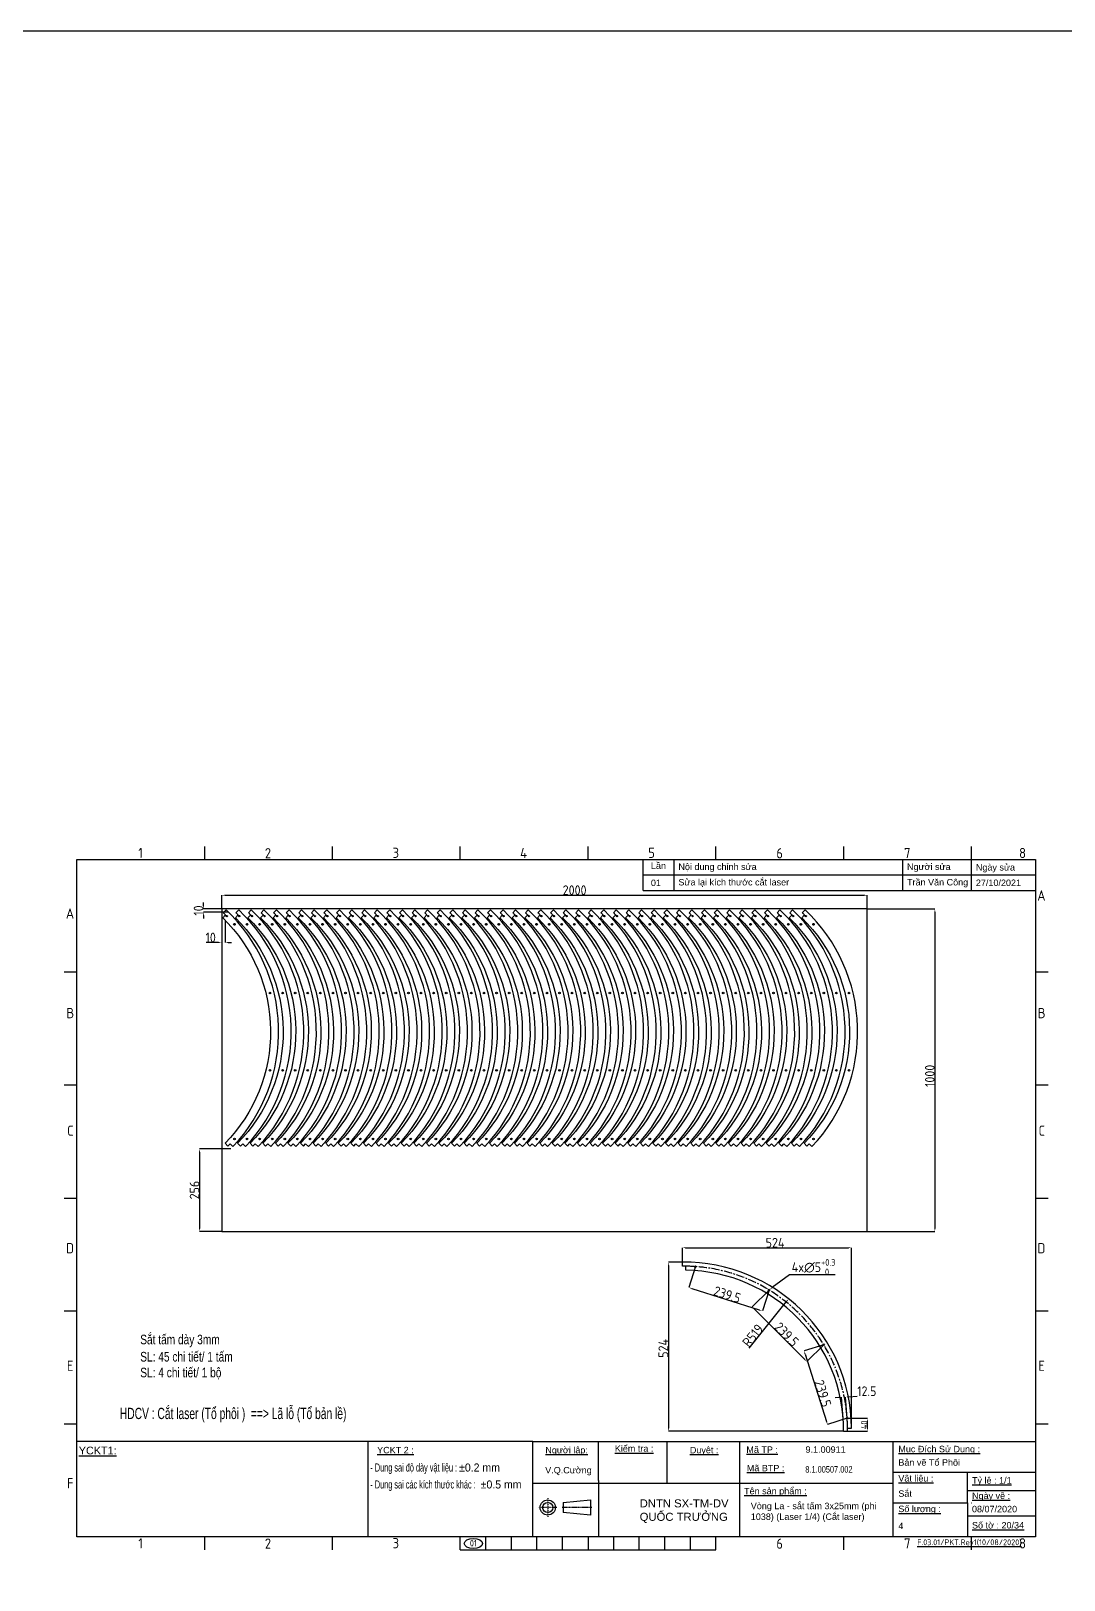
# Model space of a CAD drawing. Header units: millimetres. Extents: x -205945 to -46279, y 28253 to 108078.
# Drawn here: x -106398 to -103197, y 42214 to 47014 of the extents above; entities that cross this region are included whole.
import ezdxf

# ---------------------------------------------------------------- set-up
doc = ezdxf.new("R2010")
doc.units = ezdxf.units.MM
doc.header["$PDMODE"] = 2
for name, pattern in [('CENTER', [2, 1.25, -0.25, 0.25, -0.25]), ('CENTERX2', [4, 2.5, -0.5, 0.5, -0.5]), ('CONTPVMNIL', [0])]:
    doc.linetypes.add(name, pattern=pattern)
doc.layers.get('0').update_dxf_attribs({"linetype": 'CONTPVMNIL'})
doc.layers.get('DEFPOINTS').update_dxf_attribs({"color": 6})
for name, color, linetype in [('CENTER', 1, 'CENTERX2'), ('FRAME050', 6, 'Continuous'), ('MAIN', 7, 'Continuous')]:
    doc.layers.add(name, color=color, linetype=linetype)
doc.styles.add('ISOCP', font='isocp')
doc.styles.add('SLDTEXTSTYLE3', font='TXT', dxfattribs={"width": 0.65, "bigfont": 'bigfont'})
doc.styles.get("Standard").update_dxf_attribs({"font": 'isocp.shx'})
doc.styles.add('style1', font='arial.ttf', dxfattribs={"width": 0.75})
doc.dimstyles.new('Dim20$0', dxfattribs={"dimtxt": 20, "dimasz": 10, "dimexe": 0, "dimexo": 0, "dimgap": 0.6, "dimtad": 1, "dimtoh": 1, "dimdsep": 46, "dimtxsty": 'ISOCP', "dimcen": 0, "dimclrd": 3, "dimclre": 3, "dimclrt": 7, "dimadec": 3, "dimazin": 2, "dimtp": 0.05, "dimtm": 0.05, "dimtfac": 0.7, "dimtofl": 0, "dimtmove": 0, "dimatfit": 3, "dimfxl": 0, "dimtolj": 1, "dimarcsym": 0})
doc.dimstyles.new('Dim20$3', dxfattribs={"dimtxt": 20, "dimasz": 10, "dimexe": 0, "dimexo": 0, "dimgap": 0.6, "dimtad": 1, "dimtoh": 1, "dimdsep": 46, "dimtxsty": 'ISOCP', "dimcen": 0, "dimclrd": 3, "dimclre": 3, "dimclrt": 7, "dimadec": 3, "dimazin": 2, "dimtp": 0.05, "dimtm": 0.05, "dimtfac": 0.7, "dimtofl": 0, "dimtmove": 0, "dimatfit": 3, "dimfxl": 0, "dimtolj": 1, "dimarcsym": 0})
doc.dimstyles.new('Dim20$4', dxfattribs={"dimtxt": 20, "dimasz": 10, "dimexe": 0, "dimexo": 0, "dimgap": 0.6, "dimtad": 1, "dimtoh": 1, "dimdsep": 46, "dimtxsty": 'ISOCP', "dimcen": 0, "dimclrd": 3, "dimclre": 3, "dimclrt": 7, "dimadec": 3, "dimazin": 2, "dimtp": 0.05, "dimtm": 0.05, "dimtfac": 0.7, "dimtofl": 0, "dimtmove": 0, "dimatfit": 3, "dimfxl": 0, "dimtolj": 1, "dimarcsym": 0})

# ---------------------------------------------------------------- blocks, each defined once
blk = doc.blocks.new('ẢERHAEEH')
at = {"layer": 'FRAME050'}
for p, q in [((-261.36, 213.96), (-261.36, 217.92)), ((-221.76, 213.96), (-221.76, 217.92)), ((-182.16, 213.96), (-182.16, 217.92)), ((-142.56, 213.96), (-142.56, 217.92)), ((-102.96, 213.96), (-102.96, 217.92)), ((-63.36, 213.96), (-63.36, 217.92)), ((-23.76, 213.96), (-23.76, 217.92)), ((-300.96, 178.96), (-304.92, 178.96)), ((0, 178.96), (-3.96, 178.96)), ((-300.96, 143.96), (-304.92, 143.96)), ((0, 143.96), (-3.96, 143.96)), ((-304.92, 108.96), (-300.96, 108.96)), ((-3.96, 108.96), (0, 108.96)), ((-300.96, 73.96), (-304.92, 73.96)), ((0, 73.96), (-3.96, 73.96)), ((-300.96, 38.96), (-304.92, 38.96)), ((0, 38.96), (-3.96, 38.96)), ((-261.36, 0), (-261.36, 3.96)), ((-221.76, 0), (-221.76, 3.96)), ((-182.16, 0), (-182.16, 3.96)), ((-182.16, 0), (-102.96, 0)), ((-174.24, 0), (-174.24, 3.96)), ((-166.32, 0), (-166.32, 3.96)), ((-158.4, 0), (-158.4, 3.96)), ((-150.48, 0), (-150.48, 3.96)), ((-142.56, 3.96), (-142.56, 0)), ((-134.64, 0), (-134.64, 3.96)), ((-126.72, 0), (-126.72, 3.96)), ((-118.8, 0), (-118.8, 3.96)), ((-110.88, 0), (-110.88, 3.96)), ((-102.96, 0), (-102.96, 3.96)), ((-63.36, 0), (-63.36, 3.96)), ((-23.76, 0), (-23.76, 3.96))]:
    blk.add_line(p, q, dxfattribs=at)
at = {"layer": 'MAIN', "color": 7, "linetype": 'Continuous'}
blk.add_lwpolyline([(-300.96, 213.96), (-3.96, 213.96), (-3.96, 3.96), (-300.96, 3.96)], close=True, dxfattribs=at)
at = {"layer": 'FRAME050', "style": 'ISOCP'}
for s, p in [('1', (-281.95, 214.36)), ('2', (-242.72, 214.28)), ('3', (-203.13, 214.42)), ('4', (-163.63, 214.36)), ('5', (-123.93, 214.42)), ('6', (-84.25, 214.28)), ('7', (-44.67, 214.36)), ('8', (-9.03, 214.36)), ('A', (-3.41, 201.17)), ('A', (-304.37, 195.59)), ('B', (-304.21, 164.74)), ('B', (-3.25, 164.74)), ('C', (-303.97, 128.3)), ('C', (-3.01, 128.3)), ('D', (-304.3, 91.87)), ('D', (-3.34, 91.87)), ('E', (-304.05, 55.44)), ('E', (-3.09, 55.44)), ('F', (-304.05, 19.01)), ('1', (-281.95, 0.4)), ('2', (-242.72, 0.32)), ('3', (-203.13, 0.46)), ('6', (-84.25, 0.32)), ('7', (-44.67, 0.4)), ('8', (-9.03, 0.4))]:
    blk.add_text(s, height=3.17, dxfattribs=at).set_placement(p)
blk = doc.blocks.new('*D204')
at = {"color": 3, "lineweight": -2, "ltscale": 30, "transparency": 16777216}
for p, q in [((-103806.7, 44293.4), (-103597.4, 44293.4)), ((-103597.4, 44283.4), (-103597.4, 43303.4)), ((-103806.7, 43293.4), (-103597.4, 43293.4))]:
    blk.add_line(p, q, dxfattribs=at)
at = {"color": 3, "ltscale": 30, "transparency": 16777216}
for points in [[(-103599, 44283.4), (-103595.7, 44283.4), (-103597.4, 44293.4)], [(-103599, 43303.4), (-103595.7, 43303.4), (-103597.4, 43293.4)]]:
    blk.add_solid(points, dxfattribs=at)
at = {"layer": 'DEFPOINTS', "color": 0, "ltscale": 30, "transparency": 16777216}
for p in [(-103806.7, 44293.4), (-103806.7, 43293.4), (-103597.4, 43293.4)]:
    blk.add_point(p, dxfattribs=at)
at = {"color": 7, "ltscale": 30, "transparency": 16777216, "insert": (-103613, 43776), "char_height": 30, "attachment_point": 5, "rotation": 90, "style": 'ISOCP'}
blk.add_mtext('\\A1;1000', dxfattribs=at)
blk = doc.blocks.new('*D205')
at = {"color": 3, "lineweight": -2, "ltscale": 30, "transparency": 16777216}
for p, q in [((-105806.7, 44293.4), (-105806.7, 44335.8)), ((-105796.7, 44335.8), (-103816.7, 44335.8)), ((-103806.7, 44293.4), (-103806.7, 44335.8))]:
    blk.add_line(p, q, dxfattribs=at)
at = {"color": 3, "ltscale": 30, "transparency": 16777216}
for points in [[(-105796.7, 44337.5), (-105796.7, 44334.2), (-105806.7, 44335.8)], [(-103816.7, 44337.5), (-103816.7, 44334.2), (-103806.7, 44335.8)]]:
    blk.add_solid(points, dxfattribs=at)
at = {"layer": 'DEFPOINTS', "color": 0, "ltscale": 30, "transparency": 16777216}
for p in [(-103806.7, 44335.8), (-105806.7, 44293.4), (-103806.7, 44293.4)]:
    blk.add_point(p, dxfattribs=at)
at = {"color": 7, "ltscale": 30, "transparency": 16777216, "insert": (-104713.6, 44351.5), "char_height": 30, "attachment_point": 5, "style": 'ISOCP'}
blk.add_mtext('\\A1;2000', dxfattribs=at)
blk = doc.blocks.new('*D326')
at = {"color": 3, "lineweight": -2, "ltscale": 30, "transparency": 16777216}
for p, q in [((-104379.5, 43198.5), (-104379.5, 43243.3)), ((-104369.5, 43243.3), (-103865.5, 43243.3)), ((-103855.5, 42684.5), (-103855.5, 43243.3))]:
    blk.add_line(p, q, dxfattribs=at)
at = {"color": 3, "ltscale": 30, "transparency": 16777216}
for points in [[(-104369.5, 43245), (-104369.5, 43241.6), (-104379.5, 43243.3)], [(-103865.5, 43245), (-103865.5, 43241.6), (-103855.5, 43243.3)]]:
    blk.add_solid(points, dxfattribs=at)
at = {"layer": 'DEFPOINTS', "color": 0, "ltscale": 30, "transparency": 16777216}
for p in [(-103855.5, 43243.3), (-104379.5, 43198.5), (-103855.5, 42684.5)]:
    blk.add_point(p, dxfattribs=at)
at = {"color": 7, "ltscale": 30, "transparency": 16777216, "insert": (-104092.5, 43258.9), "char_height": 30, "attachment_point": 5, "style": 'ISOCP'}
blk.add_mtext('\\A1;524', dxfattribs=at)
blk = doc.blocks.new('*D327')
at = {"color": 3, "lineweight": -2, "ltscale": 30, "transparency": 16777216}
for p, q in [((-104379.5, 43198.5), (-104423.1, 43198.5)), ((-104423.1, 43188.5), (-104423.1, 42684.5)), ((-103880.5, 42674.5), (-104423.1, 42674.5))]:
    blk.add_line(p, q, dxfattribs=at)
at = {"color": 3, "ltscale": 30, "transparency": 16777216}
for points in [[(-104424.7, 43188.5), (-104421.4, 43188.5), (-104423.1, 43198.5)], [(-104424.7, 42684.5), (-104421.4, 42684.5), (-104423.1, 42674.5)]]:
    blk.add_solid(points, dxfattribs=at)
at = {"layer": 'DEFPOINTS', "color": 0, "ltscale": 30, "transparency": 16777216}
for p in [(-104379.5, 43198.5), (-104423.1, 42674.5), (-103880.5, 42674.5)]:
    blk.add_point(p, dxfattribs=at)
at = {"color": 7, "ltscale": 30, "transparency": 16777216, "insert": (-104438.7, 42931.5), "char_height": 30, "attachment_point": 5, "rotation": 90, "style": 'ISOCP'}
blk.add_mtext('\\A1;524', dxfattribs=at)
blk = doc.blocks.new('*D328')
at = {"color": 3, "lineweight": -2, "ltscale": 30, "transparency": 16777216}
for p, q in [((-104339.5, 43184.8), (-104360.1, 43120)), ((-104350.6, 43116.9), (-104141.4, 43050.4)), ((-104111.2, 43112.3), (-104131.8, 43047.4))]:
    blk.add_line(p, q, dxfattribs=at)
at = {"color": 3, "ltscale": 30, "transparency": 16777216}
for points in [[(-104350.1, 43118.5), (-104351.1, 43115.4), (-104360.1, 43120)], [(-104140.9, 43052), (-104141.9, 43048.8), (-104131.8, 43047.4)]]:
    blk.add_solid(points, dxfattribs=at)
at = {"layer": 'DEFPOINTS', "color": 0, "ltscale": 30, "transparency": 16777216}
for p in [(-104339.5, 43184.8), (-104111.2, 43112.3), (-104131.8, 43047.4)]:
    blk.add_point(p, dxfattribs=at)
at = {"color": 7, "ltscale": 30, "transparency": 16777216, "insert": (-104240.7, 43098.4), "char_height": 30, "attachment_point": 5, "rotation": 342.3613, "style": 'ISOCP'}
blk.add_mtext('\\A1;239.5', dxfattribs=at)
blk = doc.blocks.new('*D329')
at = {"color": 3, "lineweight": -2, "ltscale": 30, "transparency": 16777216}
for p, q in [((-104111.2, 43112.3), (-104163.6, 43059.9)), ((-104156.5, 43052.8), (-104001.3, 42897.6)), ((-103941.8, 42942.9), (-103994.2, 42890.5))]:
    blk.add_line(p, q, dxfattribs=at)
at = {"color": 3, "ltscale": 30, "transparency": 16777216}
for points in [[(-104155.3, 43054), (-104157.7, 43051.6), (-104163.6, 43059.9)], [(-104000.1, 42898.8), (-104002.5, 42896.4), (-103994.2, 42890.5)]]:
    blk.add_solid(points, dxfattribs=at)
at = {"layer": 'DEFPOINTS', "color": 0, "ltscale": 30, "transparency": 16777216}
for p in [(-104111.2, 43112.3), (-103941.8, 42942.9), (-103994.2, 42890.5)]:
    blk.add_point(p, dxfattribs=at)
at = {"color": 7, "ltscale": 30, "transparency": 16777216, "insert": (-104056.6, 42975), "char_height": 30, "attachment_point": 5, "rotation": 315.0086, "style": 'ISOCP'}
blk.add_mtext('\\A1;239.5', dxfattribs=at)
blk = doc.blocks.new('*D330')
at = {"color": 3, "lineweight": -2, "ltscale": 30, "transparency": 16777216}
for p, q in [((-103941.8, 42942.9), (-104002.7, 42923.6)), ((-103999.6, 42914), (-103933.1, 42704.9)), ((-103869.2, 42714.7), (-103930, 42695.3))]:
    blk.add_line(p, q, dxfattribs=at)
at = {"color": 3, "ltscale": 30, "transparency": 16777216}
for points in [[(-103998, 42914.5), (-104001.2, 42913.5), (-104002.7, 42923.6)], [(-103931.5, 42705.4), (-103934.6, 42704.4), (-103930, 42695.3)]]:
    blk.add_solid(points, dxfattribs=at)
at = {"layer": 'DEFPOINTS', "color": 0, "ltscale": 30, "transparency": 16777216}
for p in [(-103941.8, 42942.9), (-103930, 42695.3), (-103869.2, 42714.7)]:
    blk.add_point(p, dxfattribs=at)
at = {"color": 7, "ltscale": 30, "transparency": 16777216, "insert": (-103944.4, 42791.9), "char_height": 30, "attachment_point": 5, "rotation": 287.656, "style": 'ISOCP'}
blk.add_mtext('\\A1;239.5', dxfattribs=at)
blk = doc.blocks.new('*D331')
at = {"color": 3, "lineweight": -2, "ltscale": 30, "transparency": 16777216}
blk.add_line((-104172.6, 42932.1), (-104056.7, 43077.1), dxfattribs=at)
at = {"color": 3, "ltscale": 30, "transparency": 16777216}
blk.add_solid([(-104058, 43078.2), (-104055.4, 43076.1), (-104050.4, 43085)], dxfattribs=at)
at = {"layer": 'DEFPOINTS', "color": 0, "ltscale": 30, "transparency": 16777216}
for p in [(-104050.4, 43085), (-104374.5, 42679.5)]:
    blk.add_point(p, dxfattribs=at)
at = {"color": 7, "ltscale": 30, "transparency": 16777216, "insert": (-104161.3, 42971.2), "char_height": 30, "attachment_point": 5, "rotation": 51.3636, "style": 'ISOCP'}
blk.add_mtext('\\A1;R519', dxfattribs=at)
blk = doc.blocks.new('*D332')
at = {"color": 3, "lineweight": -2, "ltscale": 30, "transparency": 16777216}
for p, q in [((-103896.2, 42779.1), (-103906.2, 42778.4)), ((-103881.7, 42713.8), (-103886.2, 42779.8)), ((-103869.2, 42714.7), (-103873.8, 42780.6)), ((-103863.8, 42781.3), (-103838.1, 42783.1))]:
    blk.add_line(p, q, dxfattribs=at)
at = {"color": 3, "ltscale": 30, "transparency": 16777216}
for points in [[(-103896.3, 42780.7), (-103896.1, 42777.4), (-103886.2, 42779.8)], [(-103863.9, 42783), (-103863.7, 42779.7), (-103873.8, 42780.6)]]:
    blk.add_solid(points, dxfattribs=at)
at = {"layer": 'DEFPOINTS', "color": 0, "ltscale": 30, "transparency": 16777216}
for p in [(-103886.2, 42779.8), (-103881.7, 42713.8), (-103869.2, 42714.7)]:
    blk.add_point(p, dxfattribs=at)
at = {"color": 7, "ltscale": 30, "transparency": 16777216, "insert": (-103808.4, 42798.7), "char_height": 30, "attachment_point": 5, "style": 'ISOCP'}
blk.add_mtext('\\A1;12.5', dxfattribs=at)
blk = doc.blocks.new('la040822')
at = {"ltscale": 30}
for points in [[(875.2, 896.4), (866.5, 887.7, -0.004936), (873.6, 880.7), (864.8, 871.8, -0.414214), (871.8, 173.2), (880.5, 164.5), (887.6, 171.6), (896.4, 162.8, 0.414214)], [(875.7, 878.5, -1), (878.5, 875.7, -1)], [(899.3, 853.3, -1), (902.8, 849.8, -1)], [(1009.4, 640.6, -1), (1012.9, 637.1, -1)], [(1012.9, 397.6, -1), (1009.4, 401.1, -1)], [(902.9, 184.8, -1), (899.4, 188.3, -1)]]:
    blk.add_lwpolyline(points, format="xyb", close=True, dxfattribs=at)
at = {"lineweight": 18, "ltscale": 30}
blk.add_circle((901, 851.5), 2.5, dxfattribs=at)
blk = doc.blocks.new('*D343')
at = {"color": 3, "lineweight": -2, "ltscale": 30, "transparency": 16777216}
for p, q in [((-105806.7, 44258.6), (-105806.7, 44189.2)), ((-105796.7, 44258.6), (-105796.7, 44189.2)), ((-105816.7, 44189.2), (-105855.3, 44189.2)), ((-105786.7, 44189.2), (-105776.7, 44189.2))]:
    blk.add_line(p, q, dxfattribs=at)
at = {"color": 3, "ltscale": 30, "transparency": 16777216}
for points in [[(-105816.7, 44190.8), (-105816.7, 44187.5), (-105806.7, 44189.2)], [(-105786.7, 44190.8), (-105786.7, 44187.5), (-105796.7, 44189.2)]]:
    blk.add_solid(points, dxfattribs=at)
at = {"layer": 'DEFPOINTS', "color": 0, "ltscale": 30, "transparency": 16777216}
for p in [(-105806.7, 44258.6, 0), (-105796.7, 44258.6, 0), (-105806.7, 44189.2)]:
    blk.add_point(p, dxfattribs=at)
at = {"color": 7, "ltscale": 30, "transparency": 16777216, "insert": (-105841.2, 44204.8), "char_height": 30, "attachment_point": 5, "style": 'ISOCP'}
blk.add_mtext('\\A1;10', dxfattribs=at)
blk = doc.blocks.new('*D344')
at = {"color": 3, "lineweight": -2, "ltscale": 30, "transparency": 16777216}
for p, q in [((-105863.1, 44303.4), (-105863.1, 44313.4)), ((-105806.7, 44293.4), (-105863.1, 44293.4)), ((-105786.1, 44283.4), (-105863.1, 44283.4)), ((-105863.1, 44273.4), (-105863.1, 44263.4))]:
    blk.add_line(p, q, dxfattribs=at)
at = {"color": 3, "ltscale": 30, "transparency": 16777216}
for points in [[(-105864.8, 44303.4), (-105861.5, 44303.4), (-105863.1, 44293.4)], [(-105864.8, 44273.4), (-105861.5, 44273.4), (-105863.1, 44283.4)]]:
    blk.add_solid(points, dxfattribs=at)
at = {"layer": 'DEFPOINTS', "color": 0, "ltscale": 30, "transparency": 16777216}
for p in [(-105863.1, 44293.4), (-105806.7, 44293.4, 0), (-105786.1, 44283.4, 0)]:
    blk.add_point(p, dxfattribs=at)
at = {"color": 7, "ltscale": 30, "transparency": 16777216, "insert": (-105878.7, 44288.4), "char_height": 30, "attachment_point": 5, "rotation": 90, "style": 'ISOCP'}
blk.add_mtext('\\A1;10', dxfattribs=at)
blk = doc.blocks.new('*D345')
at = {"color": 3, "lineweight": -2, "ltscale": 30, "transparency": 16777216}
for p, q in [((-104048.3, 43158.9), (-104101.2, 43119.7)), ((-103906.4, 43158.9), (-104048.3, 43158.9))]:
    blk.add_line(p, q, dxfattribs=at)
at = {"color": 3, "ltscale": 30, "transparency": 16777216}
blk.add_solid([(-104102.2, 43121), (-104100.2, 43118.4), (-104109.2, 43113.7)], dxfattribs=at)
at = {"layer": 'DEFPOINTS', "color": 0, "ltscale": 30, "transparency": 16777216}
for p in [(-104109.2, 43113.7), (-104113.2, 43110.8)]:
    blk.add_point(p, dxfattribs=at)
at = {"color": 7, "ltscale": 30, "transparency": 16777216, "insert": (-103973.2, 43183.2), "char_height": 30, "attachment_point": 5, "style": 'ISOCP'}
blk.add_mtext('\\A1;4x∅5{\\H21;\\S+0.3^  0;}', dxfattribs=at)
blk = doc.blocks.new('*D346')
at = {"color": 3, "lineweight": -2, "ltscale": 30, "transparency": 16777216}
for p, q in [((-105779, 43549.4), (-105875.5, 43549.4)), ((-105875.5, 43539.4), (-105875.5, 43303.4)), ((-105806.7, 43293.4), (-105875.5, 43293.4))]:
    blk.add_line(p, q, dxfattribs=at)
at = {"color": 3, "ltscale": 30, "transparency": 16777216}
for points in [[(-105877.2, 43539.4), (-105873.9, 43539.4), (-105875.5, 43549.4)], [(-105877.2, 43303.4), (-105873.9, 43303.4), (-105875.5, 43293.4)]]:
    blk.add_solid(points, dxfattribs=at)
at = {"layer": 'DEFPOINTS', "color": 0, "ltscale": 30, "transparency": 16777216}
for p in [(-105779, 43549.4, 0), (-105875.5, 43293.4), (-105806.7, 43293.4, 0)]:
    blk.add_point(p, dxfattribs=at)
at = {"color": 7, "ltscale": 30, "transparency": 16777216, "insert": (-105891.1, 43422), "char_height": 30, "attachment_point": 5, "rotation": 90, "style": 'ISOCP'}
blk.add_mtext('\\A1;256', dxfattribs=at)
blk = doc.blocks.new('*D348')
at = {"color": 3, "lineweight": -2, "ltscale": 30, "transparency": 16777216}
for p, q in [((-103869.2, 42714.7), (-103806.1, 42714.7)), ((-103806.1, 42684.5), (-103806.1, 42704.7)), ((-103868, 42674.5), (-103806.1, 42674.5))]:
    blk.add_line(p, q, dxfattribs=at)
at = {"color": 3, "ltscale": 30, "transparency": 16777216}
for points in [[(-103807.7, 42704.7), (-103804.4, 42704.7), (-103806.1, 42714.7)], [(-103807.7, 42684.5), (-103804.4, 42684.5), (-103806.1, 42674.5)]]:
    blk.add_solid(points, dxfattribs=at)
at = {"layer": 'DEFPOINTS', "color": 0, "ltscale": 30, "transparency": 16777216}
for p in [(-103869.2, 42714.7), (-103806.1, 42714.7), (-103868, 42674.5)]:
    blk.add_point(p, dxfattribs=at)
at = {"color": 7, "ltscale": 30, "transparency": 16777216, "insert": (-103816.7, 42694.6), "char_height": 20, "attachment_point": 5, "rotation": 90, "style": 'ISOCP'}
blk.add_mtext('\\A1;40', dxfattribs=at)

msp = doc.modelspace()

# ---------------------------------------------------------------- linework, layer by layer
at = {"ltscale": 30}
for p, q in [((-104379.468, 43186.023), (-104379.468, 43198.524)), ((-104369.468, 43173.522), (-104369.468, 43186.023)), ((-103867.992, 42684.548), (-103855.492, 42684.548)), ((-103880.493, 42674.548), (-103867.992, 42674.548))]:
    msp.add_line(p, q, dxfattribs=at)
for p, q in [((-104843.395, 42642.87, 0), (-106255.747, 42642.87, 0)), ((-105353.87, 42642.87, 0), (-105353.87, 42346.94, 0)), ((-104428.343, 42642.87, 0), (-104428.343, 42513.844, 0)), ((-103726.458, 42547.344, 0), (-103726.458, 42642.87, 0)), ((-104843.395, 42513.844, 0), (-104201.834, 42513.844, 0)), ((-104639.441, 42522.047, 0), (-104639.441, 42346.94, 0)), ((-103496.056, 42491.072, 0), (-103285.747, 42491.072, 0)), ((-103496.056, 42412.644, 0), (-103285.747, 42412.644, 0))]:
    msp.add_line(p, q)
at = {"ltscale": 3}
msp.add_line((-104201.834, 42513.844, 0), (-103726.458, 42513.844, 0), dxfattribs=at)
at = {"linetype": 'ByBlock'}
msp.add_line((-103496.056, 42452.54, 0), (-103496.056, 42346.94, 0), dxfattribs=at)
at = {"ltscale": 30}
msp.add_lwpolyline([(-135875.365, 47014.308), (-66788.624, 47014.308), (-66788.624, 28252.757), (-135875.365, 28252.757)], close=True, dxfattribs=at)
at = {"ltscale": 30, "elevation": 0}
msp.add_lwpolyline([(-105806.716, 43293.372), (-103806.716, 43293.372), (-103806.716, 44293.372), (-105806.716, 44293.372)], close=True, dxfattribs=at)
at = {"ltscale": 30}
for centre in [(-104339.468, 43184.837), (-104111.218, 43112.262), (-103941.833, 42942.928), (-103869.189, 42714.7)]:
    msp.add_circle(centre, 2.5, dxfattribs=at)
for radius, start, end in [(519, 0.551991, 90.551991), (506.5, 89.434386, 90.565614), (494, 359.420073, 89.420073), (506.5, 359.434386, 0.565614)]:
    msp.add_arc((-104374.468, 42679.548), radius, start, end, dxfattribs=at)
at = {"color": 1}
msp.add_ellipse((-105027.219, 42326.681, 0), major_axis=(-28.105, 0), ratio=0.55171628, dxfattribs=at)
at = {"layer": 'CENTER', "color": 1, "linetype": 'CENTER', "ltscale": 0.05}
for p, q in [((-104796.887, 42466.731, 0), (-104796.887, 42409.686, 0)), ((-104768.365, 42438.209, 0), (-104825.41, 42438.209, 0))]:
    msp.add_line(p, q, dxfattribs=at)
at = {"layer": 'CENTER'}
msp.add_line((-104660.15, 42438.209, 0), (-104752.582, 42438.209, 0), dxfattribs=at)
at = {"layer": 'CENTER', "ltscale": 10}
msp.add_arc((-104374.468, 42679.548), 506.5, 0.565614, 89.434386, dxfattribs=at)
at = {"layer": 'MAIN'}
for p, q in [((-104501.367, 44398.94, 0), (-104501.367, 44446.94, 0)), ((-104405.367, 44398.94, 0), (-104405.367, 44446.94, 0)), ((-103697.09, 44398.94, 0), (-103697.09, 44446.94, 0)), ((-103483.747, 44398.94, 0), (-103483.747, 44446.94, 0)), ((-104501.367, 44398.94, 0), (-103285.747, 44398.94, 0)), ((-104501.367, 44350.94, 0), (-104501.367, 44398.94, 0)), ((-104405.367, 44350.94, 0), (-104405.367, 44398.94, 0)), ((-103697.09, 44350.94, 0), (-103697.09, 44398.94, 0)), ((-103483.747, 44350.94, 0), (-103483.747, 44398.94, 0)), ((-104501.367, 44350.94, 0), (-103285.747, 44350.94, 0)), ((-104843.395, 42642.87, 0), (-103285.747, 42642.87, 0)), ((-104843.395, 42513.844, 0), (-104843.395, 42642.87, 0)), ((-104639.441, 42522.047, 0), (-104639.441, 42642.87, 0)), ((-104201.834, 42547.344, 0), (-104201.834, 42642.87, 0)), ((-104201.834, 42452.54, 0), (-104201.834, 42547.344, 0)), ((-103726.458, 42547.344, 0), (-103285.747, 42547.344, 0)), ((-103726.458, 42452.54, 0), (-103726.458, 42547.344, 0)), ((-103496.056, 42452.54, 0), (-103496.056, 42547.344, 0)), ((-104843.395, 42346.94, 0), (-104843.395, 42513.844, 0)), ((-104748.939, 42453.89, 0), (-104664.66, 42461.731, 0)), ((-104748.939, 42453.89, 0), (-104748.939, 42422.527, 0)), ((-104664.66, 42461.731, 0), (-104664.66, 42414.686, 0)), ((-104201.834, 42346.94, 0), (-104201.834, 42452.54, 0)), ((-103726.458, 42452.54, 0), (-103496.056, 42452.54, 0)), ((-103726.458, 42346.94, 0), (-103726.458, 42452.54, 0)), ((-103484.55, 42452.54, 0), (-103484.131, 42452.54, 0)), ((-104664.66, 42414.686, 0), (-104748.939, 42422.527, 0))]:
    msp.add_line(p, q, dxfattribs=at)
for radius in [23.522, 15.682]:
    msp.add_circle((-104796.887, 42438.209, 0), radius, dxfattribs=at)

# ---------------------------------------------------------------- block references
at = {"xscale": 10, "yscale": 10, "zscale": 10}
msp.add_blockref('ẢERHAEEH', (-103246.147, 42307.34, 0), dxfattribs=at)
at = {"ltscale": 30}
for p in [(-106668.544, 43393.866, 0), (-106629.544, 43393.866, 0), (-106590.544, 43393.866, 0), (-106551.544, 43393.866, 0), (-106512.544, 43393.866, 0), (-106473.544, 43393.866, 0), (-106434.544, 43393.866, 0), (-106395.544, 43393.866, 0), (-106356.544, 43393.866, 0), (-106317.544, 43393.866, 0), (-106278.544, 43393.866, 0), (-106239.544, 43393.866, 0), (-106200.544, 43393.866, 0), (-106161.544, 43393.866, 0), (-106122.544, 43393.866, 0), (-106083.544, 43393.866, 0), (-106044.544, 43393.866, 0), (-106005.544, 43393.866, 0), (-105966.544, 43393.866, 0), (-105927.544, 43393.866, 0), (-105888.544, 43393.866, 0), (-105849.544, 43393.866, 0), (-105810.544, 43393.866, 0), (-105771.544, 43393.866, 0), (-105732.544, 43393.866, 0), (-105693.544, 43393.866, 0), (-105654.544, 43393.866, 0), (-105615.544, 43393.866, 0), (-105576.544, 43393.866, 0), (-105537.544, 43393.866, 0), (-105498.544, 43393.866, 0), (-105459.544, 43393.866, 0), (-105420.544, 43393.866, 0), (-105381.544, 43393.866, 0), (-105342.544, 43393.866, 0), (-105303.544, 43393.866, 0), (-105264.544, 43393.866, 0), (-105225.544, 43393.866, 0), (-105186.544, 43393.866, 0), (-105147.544, 43393.866, 0), (-105108.544, 43393.866, 0), (-105069.544, 43393.866, 0), (-105030.544, 43393.866, 0), (-104991.544, 43393.866, 0), (-104952.544, 43393.866, 0), (-104913.544, 43393.866, 0), (-104874.544, 43393.866, 0)]:
    msp.add_blockref('la040822', p, dxfattribs=at)

# ---------------------------------------------------------------- texts
at = {"attachment_point": 1}
for s, insert, char_height, width in [('{\\fArial|b0|i0|c0|p34;Lần}', (-104477.201, 44437.474, 0), 20, 24.50884), ('{\\fArial|b0|i0|c0|p34;01}', (-104477.201, 44384.289, 0), 20, 24.50884), ('{\\fArial|b0|i0|c0|p34;\\LYCKT1:}', (-106249.843, 42626.91, 0), 24, 28.97216), ('{\\fArial|b0|i0|c0|p34;08/07/2020}', (-103482.447, 42443.487, 0), 20, 11.98235), ('{\\LF.03.01/PKT.Rev1(10/08/2020)}', (-103652.07, 42339.484, 0), 18, 28.97216)]:
    msp.add_mtext(s, dxfattribs=dict(at, insert=insert, char_height=char_height, width=width))
at = {"color": 0, "attachment_point": 1, "style": 'SLDTEXTSTYLE3'}
for s, insert, char_height, width in [('{\\fArial|b0|i0|c0|p34;\\W1;\\C256;Nội dung chỉnh sửa}', (-104391.968, 44434.168, 0), 20, 366.50686), ('{\\fArial|b0|i0|c0|p34;\\W1;\\C256;Người sửa}', (-103683.692, 44434.168, 0), 20, 366.50686), ('{\\fArial|b0|i0|c0|p34;\\W1;\\C256;Ngày sửa}', (-103470.348, 44432.434, 0), 20, 366.50686), ('{\\fArial|b0|i0|c0|p34;\\W1;\\C256;Sửa lại kích thước cắt laser}', (-104391.968, 44386.168, 0), 20, 366.50686), ('{\\fArial|b0|i0|c0|p34;\\W1;\\C256;Trần Văn Công}', (-103683.692, 44386.168, 0), 20, 366.50686), ('{\\fArial|b0|i0|c0|p34;\\W1;\\C256;27/10/2021}', (-103470.348, 44384.434, 0), 20, 366.50686), ('{\\fArial|b0|i0|c0|p34; HDCV : Cắt laser (Tổ phôi )  ==> Lã lỗ (Tổ bản lề) }', (-106131.418, 42747.298, 0), 35, 805.87067), ('{\\fArial|b0|i0|c0|p34;\\W1;\\L\\C256;Kiểm tra :}', (-104588.973, 42631.042, 0), 20, 138.94161), ('{\\fArial|b0|i0|c0|p34;\\W1;\\L\\C256;Mục Đích Sử Dụng :}', (-103710.519, 42629.45, 0), 20, 265.20084), ('{\\fArial|b0|i0|c0|p34;\\W1;\\L\\C256;YCKT 2 :}', (-105325.406, 42626.198, 0), 20, 138.94161), ('{\\fArial|b0|i0|c0|p34;\\W1;\\L\\C256;Người lập:}', (-104804.229, 42626.198, 0), 20, 138.94161), ('{\\fArial|b0|i0|c0|p34;\\W1;\\L\\C256;Duyệt :}', (-104356.5, 42626.198, 0), 20, 138.94161), ('{\\fArial|b0|i0|c0|p34;\\W1;\\L\\C256;Mã TP :}', (-104181.36, 42627.629, 0), 20, 138.94161), ('{\\fArial|b0|i0|c0|p34;\\W1;\\C256;9.1.00911}', (-103998.072, 42627.921, 0), 20, 138.94161), ('{\\fArial|b0|i0|c0|p34;\\W1;\\C256;Bản vẽ Tổ Phôi}', (-103710.519, 42587.917, 0), 20, 265.20084), ('{\\fArial|b0|i0|c0|p34; - Dung sai độ dày vật liệu : \\W0.933;%%P0.2 mm}', (-105352.776, 42574.721, 0), 25, 805.87067), ('{\\fArial|b0|i0|c0|p34;\\W1;\\C256;V.Q.Cường}', (-104804.621, 42563.971, 0), 20, 138.94161), ('{\\fArial|b0|i0|c0|p34;\\W1;\\L\\C256;Mã BTP :}', (-104180.076, 42570.375, 0), 20, 138.94161), ('{\\fArial|b0|i0|c0|p34;\\W0.75;\\C256;8.1.00507.002}', (-103998.854, 42566.444, 0), 20, 138.94161), ('{\\fArial|b0|i0|c0|p34;\\W1;\\L\\C256;Vật liệu :}', (-103710.519, 42538.823, 0), 20, 138.94161), ('{\\fArial|b0|i0|c0|p34; - Dung sai các kích thước khác : \\W0.933; %%P0.5 mm}', (-105352.776, 42522.186, 0), 25, 805.87067), ('{\\fArial|b0|i0|c0|p34;\\W1;\\L\\C256;Tên sản phẩm :}', (-104188.436, 42499.211, 0), 20, 203.56136), ('{\\fArial|b0|i0|c0|p34;\\W1;\\C256;Sắt}', (-103710.519, 42491.422, 0), 20, 138.94161), ('{\\fArial|b0|i0|c0|p34;\\W1;\\L\\C256;Tỷ lệ : 1/1}', (-103482.275, 42532.303, 0), 20, 138.94161), ('{\\fArial|b0|i0|c0|p34;\\W1;\\C256;DNTN SX-TM-DV QUỐC TRƯỞNG}', (-104511.978, 42463.649, 0), 25, 372.53153), ('\\A1;{\\fArial|b0|i0|c0|p34;\\W1;\\C256;Vòng La - sắt tấm 3x25mm (phi 1038) (Laser 1/4) (Cắt laser)}', (-104167.753, 42453.104, 0), 20, 403.2658), ('{\\fArial|b0|i0|c0|p34;\\W1;\\L\\C256;Số lượng :}', (-103710.519, 42444.02, 0), 20, 138.94161), ('{\\fArial|b0|i0|c0|p34;\\W1;\\L\\C256;Ngày vẽ :}', (-103482.275, 42484.725, 0), 20, 138.94161), ('{\\fArial|b0|i0|c0|p34;\\W1;\\C256;4}', (-103710.519, 42391.22, 0), 20, 138.94161), ('{\\fArial|b0|i0|c0|p34;\\W1;\\L\\C256;Số tờ : 20/34}', (-103482.275, 42393.255, 0), 20, 169.53245)]:
    msp.add_mtext(s, dxfattribs=dict(at, insert=insert, char_height=char_height, width=width))
at = {"ltscale": 3, "char_height": 30, "width": 767.55578, "attachment_point": 1, "style": 'style1'}
for s, insert in [('Sắt tấm dày 3mm', (-106059.413, 42973.971, 0)), ('SL: 45 chi tiết/ 1 tấm', (-106059.413, 42920.573, 0)), ('SL: 4 chi tiết/ 1 bộ', (-106059.413, 42871.631, 0))]:
    msp.add_mtext(s, dxfattribs=dict(at, insert=insert))
at = {"color": 7, "insert": (-105038.181, 42337.622, 0), "char_height": 20, "width": 24.50884, "attachment_point": 1}
msp.add_mtext('01', dxfattribs=at)

# ---------------------------------------------------------------- dimensions: what is measured, and where the dimension line sits
at = {"ltscale": 30}
for base, p1, p2, picture, middle in [((-103806.716, 44335.848, 0), (-105806.716, 44293.372, 0), (-103806.716, 44293.372, 0), '*D205', (-104713.571, 44335.848, 0)), ((-105806.716, 44189.169), (-105796.716, 44258.623, 0), (-105806.716, 44258.623, 0), '*D343', (-105841.228, 44189.169)), ((-103855.492, 43243.287), (-104379.468, 43198.524), (-103855.492, 42684.548), '*D326', (-104092.466, 43243.287))]:
    dim = msp.add_linear_dim(base=base, p1=p1, p2=p2, dimstyle='Dim20$0', override={"dimtxt": 30, "dimdec": 1}, dxfattribs=at)
    dim.commit()
    dim.dimension.update_dxf_attribs({"geometry": picture, "text_midpoint": middle, "dimtype": 160})
for base, p1, p2, angle, override, picture, middle, dimtype in [((-105863.136, 44293.372), (-105786.109, 44283.372, 0), (-105806.716, 44293.372, 0), 90, {"dimtxt": 30, "dimdec": 1}, '*D344', (-105863.136, 44288.372), 160), ((-103597.352, 43293.372, 0), (-103806.716, 44293.372, 0), (-103806.716, 43293.372, 0), 90, {"dimtxt": 30, "dimdec": 1}, '*D204', (-103597.352, 43776.006, 0), 160), ((-105875.542, 43293.372), (-105779.038, 43549.43, 0), (-105806.716, 43293.372, 0), 90, {"dimtxt": 30, "dimdec": 0}, '*D346', (-105875.542, 43422.03), 160), ((-104423.05, 42674.548), (-104379.468, 43198.524), (-103880.493, 42674.548), 90, {"dimtxt": 30, "dimdec": 1}, '*D327', (-104423.05, 42931.539), 160), ((-104131.841, 43047.402), (-104339.468, 43184.837), (-104111.218, 43112.262), 342.361281, {"dimtxt": 30, "dimdec": 1}, '*D328', (-104245.472, 43083.532), 161), ((-103994.206, 42890.539), (-104111.218, 43112.262), (-103941.833, 42942.928), 315.008626, {"dimtxt": 30, "dimdec": 1}, '*D329', (-104067.638, 42963.949), 161), ((-103930.023, 42695.336), (-103941.833, 42942.928), (-103869.189, 42714.7), 287.655972, {"dimtxt": 30, "dimdec": 1}, '*D330', (-103959.243, 42787.136), 161), ((-103886.246, 42779.769), (-103869.189, 42714.7), (-103881.659, 42713.832), 183.979644, {"dimtxt": 30, "dimdec": 1}, '*D332', (-103808.37, 42783.119), 161), ((-103806.061, 42714.7), (-103867.992, 42674.548), (-103869.189, 42714.7), 90, {"dimdec": 0}, '*D348', (-103806.061, 42694.624), 160)]:
    dim = msp.add_linear_dim(base=base, p1=p1, p2=p2, angle=angle, dimstyle='Dim20$0', override=override, dxfattribs=at)
    dim.commit()
    dim.dimension.update_dxf_attribs({"geometry": picture, "text_midpoint": middle, "dimtype": dimtype})
dim = msp.add_diameter_dim_2p(p1=(-104113.227, 43110.775), p2=(-104109.208, 43113.749), text='4x<>', dimstyle='Dim20$3', override={"dimtxt": 30, "dimgap": 1, "dimtol": 1, "dimlim": 0, "dimtp": 0.3, "dimtm": 0}, dxfattribs=at)
dim.commit()
dim.dimension.update_dxf_attribs({"geometry": '*D345', "text_midpoint": (-103973.182, 43158.852), "dimtype": 163})
dim = msp.add_radius_dim(center=(-104374.468, 42679.548), mpoint=(-104050.417, 43084.951), dimstyle='Dim20$4', override={"dimtxt": 30, "dimtoh": 0, "dimdec": 1}, dxfattribs=at)
dim.commit()
dim.dimension.update_dxf_attribs({"geometry": '*D331', "text_midpoint": (-104149.112, 42961.479), "dimtype": 164})

doc.saveas('drawing.dxf')
